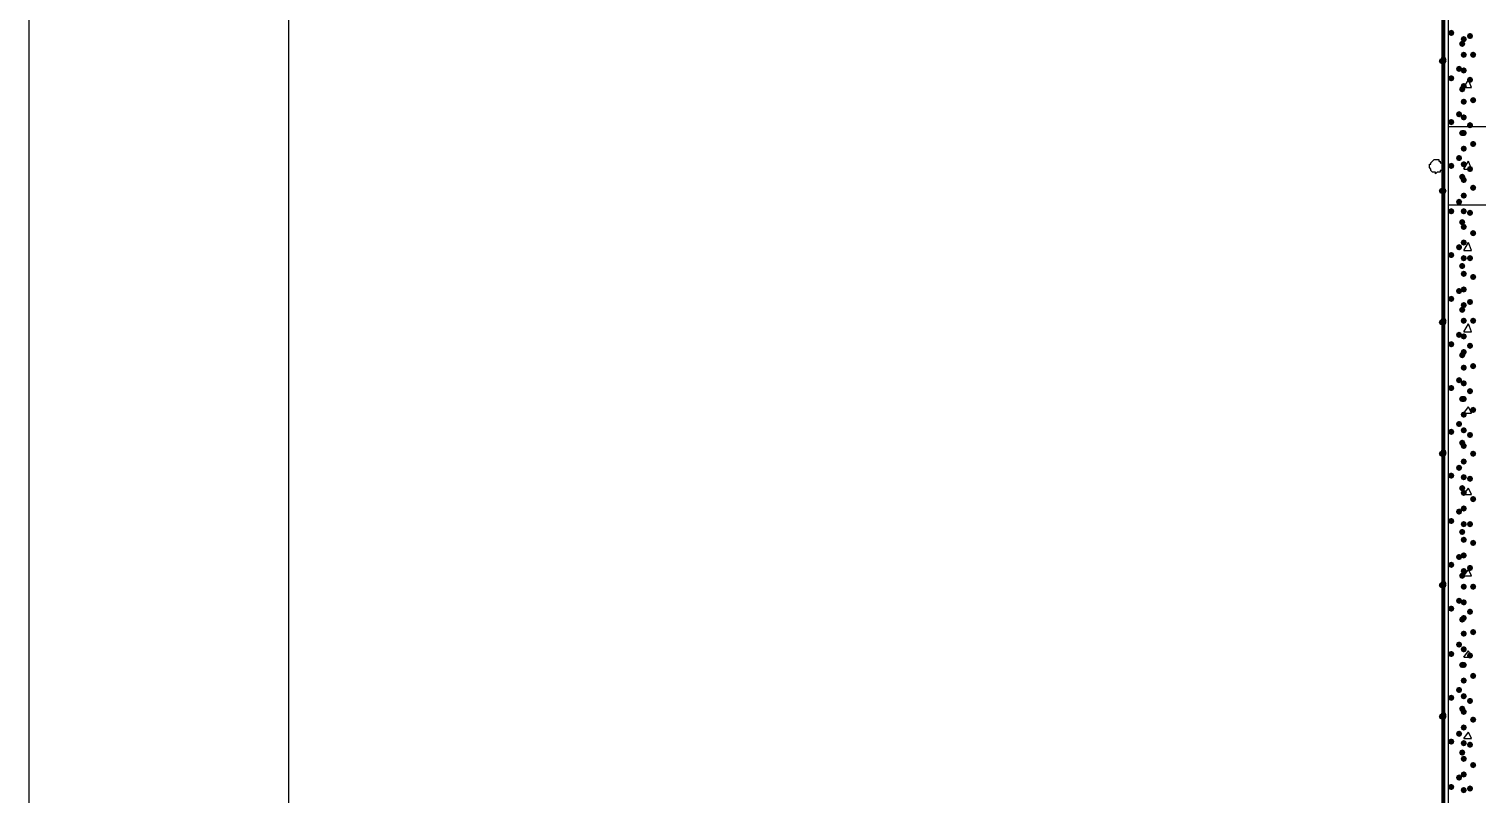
# Model space of a CAD drawing. Header units: millimetres. Extents: x 0 to 420, y 0 to 297.
# Drawn here: x 0.21 to 39.43, y 188.7 to 209.4 of the extents above; entities that cross this region are included whole.
import ezdxf

# ---------------------------------------------------------------- set-up
doc = ezdxf.new("R2010")
doc.units = ezdxf.units.MM
doc.layers.get('0').update_dxf_attribs({"linetype": 'CONTINUOUS'})

msp = doc.modelspace()

# ---------------------------------------------------------------- hatches: boundary and pattern name
at = {"true_color": 0x000007}
h = msp.add_hatch(color=0, dxfattribs=at)
h.paths.add_polyline_path([(38.565667, 228.049667), (38.523333, 228.049667), (38.565667, 84.455)], flags=0)
h.paths.add_polyline_path([(38.523333, 228.049667), (38.565667, 84.455), (38.523333, 84.455)], flags=0)
at = {"true_color": 0x000008}
for points in [[(38.819667, 209.296), (38.794796, 209.236204), (38.735, 209.211333), (38.675204, 209.236204), (38.650333, 209.296), (38.675204, 209.355796), (38.735, 209.380667), (38.794796, 209.355796)], [(39.116, 208.999667), (39.091129, 208.939871), (39.031333, 208.915), (38.971537, 208.939871), (38.946667, 208.999667), (38.971537, 209.059462), (39.031333, 209.084333), (39.091129, 209.059463)], [(39.158333, 209.126667), (39.133463, 209.066871), (39.073667, 209.042), (39.013871, 209.066871), (38.989, 209.126667), (39.013871, 209.186462), (39.073667, 209.211333), (39.133462, 209.186463)], [(39.327667, 209.211333), (39.302796, 209.151537), (39.243, 209.126667), (39.183204, 209.151537), (39.158333, 209.211333), (39.183204, 209.271129), (39.243, 209.296), (39.302796, 209.271129)], [(39.158333, 208.703333), (39.133463, 208.643537), (39.073667, 208.618667), (39.013871, 208.643537), (38.989, 208.703333), (39.013871, 208.763129), (39.073667, 208.788), (39.133462, 208.763129)], [(39.412333, 208.703333), (39.387463, 208.643537), (39.327667, 208.618667), (39.267871, 208.643537), (39.243, 208.703333), (39.267871, 208.763129), (39.327667, 208.788), (39.387462, 208.763129)], [(39.031333, 208.322333), (39.006462, 208.262537), (38.946667, 208.237667), (38.886871, 208.262537), (38.862, 208.322333), (38.886871, 208.382129), (38.946667, 208.407), (39.006462, 208.382129)], [(39.158333, 208.28), (39.133463, 208.220204), (39.073667, 208.195333), (39.013871, 208.220204), (38.989, 208.28), (39.013871, 208.339796), (39.073667, 208.364667), (39.133462, 208.339796)], [(38.819667, 208.068333), (38.794796, 208.008537), (38.735, 207.983667), (38.675204, 208.008537), (38.650333, 208.068333), (38.675204, 208.128129), (38.735, 208.153), (38.794796, 208.128129)], [(39.158333, 207.856667), (39.133463, 207.796871), (39.073667, 207.772), (39.013871, 207.796871), (38.989, 207.856667), (39.013871, 207.916462), (39.073667, 207.941333), (39.133462, 207.916463)], [(39.327667, 208.026), (39.302796, 207.966204), (39.243, 207.941333), (39.183204, 207.966204), (39.158333, 208.026), (39.183204, 208.085796), (39.243, 208.110667), (39.302796, 208.085796)], [(39.116, 207.772), (39.091129, 207.712204), (39.031333, 207.687333), (38.971537, 207.712204), (38.946667, 207.772), (38.971537, 207.831796), (39.031333, 207.856667), (39.091129, 207.831796)], [(39.158333, 207.433333), (39.133463, 207.373538), (39.073667, 207.348667), (39.013871, 207.373538), (38.989, 207.433333), (39.013871, 207.493129), (39.073667, 207.518), (39.133462, 207.493129)], [(39.412333, 207.475667), (39.387463, 207.415871), (39.327667, 207.391), (39.267871, 207.415871), (39.243, 207.475667), (39.267871, 207.535462), (39.327667, 207.560333), (39.387462, 207.535463)], [(39.031333, 207.094667), (39.006462, 207.034871), (38.946667, 207.01), (38.886871, 207.034871), (38.862, 207.094667), (38.886871, 207.154462), (38.946667, 207.179333), (39.006462, 207.154463)], [(39.158333, 207.01), (39.133463, 206.950204), (39.073667, 206.925333), (39.013871, 206.950204), (38.989, 207.01), (39.013871, 207.069796), (39.073667, 207.094667), (39.133462, 207.069796)], [(38.819667, 206.883), (38.794796, 206.823204), (38.735, 206.798333), (38.675204, 206.823204), (38.650333, 206.883), (38.675204, 206.942796), (38.735, 206.967667), (38.794796, 206.942796)], [(39.327667, 206.798333), (39.302796, 206.738537), (39.243, 206.713667), (39.183204, 206.738537), (39.158333, 206.798333), (39.183204, 206.858129), (39.243, 206.883), (39.302796, 206.858129)], [(38.819667, 204.47), (38.794796, 204.410204), (38.735, 204.385333), (38.675204, 204.410204), (38.650333, 204.47), (38.675204, 204.529796), (38.735, 204.554667), (38.794796, 204.529796)], [(39.158333, 204.47), (39.133463, 204.410204), (39.073667, 204.385333), (39.013871, 204.410204), (38.989, 204.47), (39.013871, 204.529796), (39.073667, 204.554667), (39.133462, 204.529796)], [(39.327667, 204.427667), (39.302796, 204.367871), (39.243, 204.343), (39.183204, 204.367871), (39.158333, 204.427667), (39.183204, 204.487462), (39.243, 204.512333), (39.302796, 204.487463)], [(39.116, 204.173667), (39.091129, 204.113871), (39.031333, 204.089), (38.971537, 204.113871), (38.946667, 204.173667), (38.971537, 204.233462), (39.031333, 204.258333), (39.091129, 204.233463)], [(39.158333, 204.046667), (39.133463, 203.986871), (39.073667, 203.962), (39.013871, 203.986871), (38.989, 204.046667), (39.013871, 204.106462), (39.073667, 204.131333), (39.133462, 204.106463)], [(39.412333, 203.877333), (39.387463, 203.817537), (39.327667, 203.792667), (39.267871, 203.817537), (39.243, 203.877333), (39.267871, 203.937129), (39.327667, 203.962), (39.387462, 203.937129)], [(39.031333, 203.496333), (39.006462, 203.436537), (38.946667, 203.411667), (38.886871, 203.436537), (38.862, 203.496333), (38.886871, 203.556129), (38.946667, 203.581), (39.006462, 203.556129)], [(39.158333, 203.623333), (39.133463, 203.563538), (39.073667, 203.538667), (39.013871, 203.563538), (38.989, 203.623333), (39.013871, 203.683129), (39.073667, 203.708), (39.133462, 203.683129)], [(38.819667, 203.284667), (38.794796, 203.224871), (38.735, 203.2), (38.675204, 203.224871), (38.650333, 203.284667), (38.675204, 203.344462), (38.735, 203.369333), (38.794796, 203.344463)], [(39.158333, 203.2), (39.133463, 203.140204), (39.073667, 203.115333), (39.013871, 203.140204), (38.989, 203.2), (39.013871, 203.259796), (39.073667, 203.284667), (39.133462, 203.259796)], [(39.327667, 203.2), (39.302796, 203.140204), (39.243, 203.115333), (39.183204, 203.140204), (39.158333, 203.2), (39.183204, 203.259796), (39.243, 203.284667), (39.302796, 203.259796)], [(39.116, 202.988333), (39.091129, 202.928537), (39.031333, 202.903667), (38.971537, 202.928537), (38.946667, 202.988333), (38.971537, 203.048129), (39.031333, 203.073), (39.091129, 203.048129)], [(39.158333, 202.776667), (39.133463, 202.716871), (39.073667, 202.692), (39.013871, 202.716871), (38.989, 202.776667), (39.013871, 202.836462), (39.073667, 202.861333), (39.133462, 202.836463)], [(39.031333, 202.311), (39.006462, 202.251204), (38.946667, 202.226333), (38.886871, 202.251204), (38.862, 202.311), (38.886871, 202.370796), (38.946667, 202.395667), (39.006462, 202.370796)], [(39.158333, 202.353333), (39.133463, 202.293537), (39.073667, 202.268667), (39.013871, 202.293537), (38.989, 202.353333), (39.013871, 202.413129), (39.073667, 202.438), (39.133462, 202.413129)], [(39.412333, 202.692), (39.387463, 202.632204), (39.327667, 202.607333), (39.267871, 202.632204), (39.243, 202.692), (39.267871, 202.751796), (39.327667, 202.776667), (39.387462, 202.751796)], [(38.819667, 202.099333), (38.794796, 202.039537), (38.735, 202.014667), (38.675204, 202.039537), (38.650333, 202.099333), (38.675204, 202.159129), (38.735, 202.184), (38.794796, 202.159129)], [(39.158333, 201.93), (39.133463, 201.870204), (39.073667, 201.845333), (39.013871, 201.870204), (38.989, 201.93), (39.013871, 201.989796), (39.073667, 202.014667), (39.133462, 201.989796)], [(39.327667, 202.014667), (39.302796, 201.954871), (39.243, 201.93), (39.183204, 201.954871), (39.158333, 202.014667), (39.183204, 202.074462), (39.243, 202.099333), (39.302796, 202.074463)], [(39.116, 201.803), (39.091129, 201.743204), (39.031333, 201.718333), (38.971537, 201.743204), (38.946667, 201.803), (38.971537, 201.862796), (39.031333, 201.887667), (39.091129, 201.862796)], [(39.031333, 201.125667), (39.006462, 201.065871), (38.946667, 201.041), (38.886871, 201.065871), (38.862, 201.125667), (38.886871, 201.185462), (38.946667, 201.210333), (39.006462, 201.185463)], [(39.158333, 201.506667), (39.133463, 201.446871), (39.073667, 201.422), (39.013871, 201.446871), (38.989, 201.506667), (39.013871, 201.566462), (39.073667, 201.591333), (39.133462, 201.566463)], [(39.412333, 201.506667), (39.387463, 201.446871), (39.327667, 201.422), (39.267871, 201.446871), (39.243, 201.506667), (39.267871, 201.566462), (39.327667, 201.591333), (39.387462, 201.566463)], [(38.819667, 200.871667), (38.794796, 200.811871), (38.735, 200.787), (38.675204, 200.811871), (38.650333, 200.871667), (38.675204, 200.931462), (38.735, 200.956333), (38.794796, 200.931463)], [(39.158333, 201.083333), (39.133463, 201.023537), (39.073667, 200.998667), (39.013871, 201.023537), (38.989, 201.083333), (39.013871, 201.143129), (39.073667, 201.168), (39.133462, 201.143129)], [(39.327667, 200.829333), (39.302796, 200.769537), (39.243, 200.744667), (39.183204, 200.769537), (39.158333, 200.829333), (39.183204, 200.889129), (39.243, 200.914), (39.302796, 200.889129)], [(39.116, 200.575333), (39.091129, 200.515537), (39.031333, 200.490667), (38.971537, 200.515537), (38.946667, 200.575333), (38.971537, 200.635129), (39.031333, 200.66), (39.091129, 200.635129)], [(39.158333, 200.66), (39.133463, 200.600204), (39.073667, 200.575333), (39.013871, 200.600204), (38.989, 200.66), (39.013871, 200.719796), (39.073667, 200.744667), (39.133462, 200.719796)], [(39.158333, 200.236667), (39.133463, 200.176871), (39.073667, 200.152), (39.013871, 200.176871), (38.989, 200.236667), (39.013871, 200.296462), (39.073667, 200.321333), (39.133462, 200.296463)], [(39.412333, 200.279), (39.387463, 200.219204), (39.327667, 200.194333), (39.267871, 200.219204), (39.243, 200.279), (39.267871, 200.338796), (39.327667, 200.363667), (39.387462, 200.338796)], [(38.819667, 199.686333), (38.794796, 199.626537), (38.735, 199.601667), (38.675204, 199.626537), (38.650333, 199.686333), (38.675204, 199.746129), (38.735, 199.771), (38.794796, 199.746129)], [(39.031333, 199.898), (39.006462, 199.838204), (38.946667, 199.813333), (38.886871, 199.838204), (38.862, 199.898), (38.886871, 199.957796), (38.946667, 199.982667), (39.006462, 199.957796)], [(39.158333, 199.813333), (39.133463, 199.753537), (39.073667, 199.728667), (39.013871, 199.753537), (38.989, 199.813333), (39.013871, 199.873129), (39.073667, 199.898), (39.133462, 199.873129)], [(39.327667, 199.601667), (39.302796, 199.541871), (39.243, 199.517), (39.183204, 199.541871), (39.158333, 199.601667), (39.183204, 199.661462), (39.243, 199.686333), (39.302796, 199.661463)], [(39.116, 199.39), (39.091129, 199.330204), (39.031333, 199.305333), (38.971537, 199.330204), (38.946667, 199.39), (38.971537, 199.449796), (39.031333, 199.474667), (39.091129, 199.449796)], [(39.158333, 199.39), (39.133463, 199.330204), (39.073667, 199.305333), (39.013871, 199.330204), (38.989, 199.39), (39.013871, 199.449796), (39.073667, 199.474667), (39.133462, 199.449796)], [(39.158333, 198.966667), (39.133463, 198.906871), (39.073667, 198.882), (39.013871, 198.906871), (38.989, 198.966667), (39.013871, 199.026462), (39.073667, 199.051333), (39.133462, 199.026463)], [(39.412333, 199.093667), (39.387463, 199.033871), (39.327667, 199.009), (39.267871, 199.033871), (39.243, 199.093667), (39.267871, 199.153462), (39.327667, 199.178333), (39.387462, 199.153463)], [(38.819667, 198.501), (38.794796, 198.441204), (38.735, 198.416333), (38.675204, 198.441204), (38.650333, 198.501), (38.675204, 198.560796), (38.735, 198.585667), (38.794796, 198.560796)], [(39.031333, 198.712667), (39.006462, 198.652871), (38.946667, 198.628), (38.886871, 198.652871), (38.862, 198.712667), (38.886871, 198.772462), (38.946667, 198.797333), (39.006462, 198.772463)], [(39.158333, 198.543333), (39.133463, 198.483537), (39.073667, 198.458667), (39.013871, 198.483537), (38.989, 198.543333), (39.013871, 198.603129), (39.073667, 198.628), (39.133462, 198.603129)], [(39.327667, 198.416333), (39.302796, 198.356537), (39.243, 198.331667), (39.183204, 198.356537), (39.158333, 198.416333), (39.183204, 198.476129), (39.243, 198.501), (39.302796, 198.476129)], [(39.116, 198.204667), (39.091129, 198.144871), (39.031333, 198.12), (38.971537, 198.144871), (38.946667, 198.204667), (38.971537, 198.264462), (39.031333, 198.289333), (39.091129, 198.264463)], [(39.158333, 198.12), (39.133463, 198.060204), (39.073667, 198.035333), (39.013871, 198.060204), (38.989, 198.12), (39.013871, 198.179796), (39.073667, 198.204667), (39.133462, 198.179796)], [(39.158333, 197.696667), (39.133463, 197.636871), (39.073667, 197.612), (39.013871, 197.636871), (38.989, 197.696667), (39.013871, 197.756462), (39.073667, 197.781333), (39.133462, 197.756463)], [(39.412333, 197.908333), (39.387463, 197.848537), (39.327667, 197.823667), (39.267871, 197.848537), (39.243, 197.908333), (39.267871, 197.968129), (39.327667, 197.993), (39.387462, 197.968129)], [(38.819667, 197.315667), (38.794796, 197.255871), (38.735, 197.231), (38.675204, 197.255871), (38.650333, 197.315667), (38.675204, 197.375462), (38.735, 197.400333), (38.794796, 197.375463)], [(39.031333, 197.527333), (39.006462, 197.467537), (38.946667, 197.442667), (38.886871, 197.467537), (38.862, 197.527333), (38.886871, 197.587129), (38.946667, 197.612), (39.006462, 197.587129)], [(39.158333, 197.273333), (39.133463, 197.213537), (39.073667, 197.188667), (39.013871, 197.213537), (38.989, 197.273333), (39.013871, 197.333129), (39.073667, 197.358), (39.133462, 197.333129)], [(39.327667, 197.231), (39.302796, 197.171204), (39.243, 197.146333), (39.183204, 197.171204), (39.158333, 197.231), (39.183204, 197.290796), (39.243, 197.315667), (39.302796, 197.290796)], [(39.116, 196.977), (39.091129, 196.917204), (39.031333, 196.892333), (38.971537, 196.917204), (38.946667, 196.977), (38.971537, 197.036796), (39.031333, 197.061667), (39.091129, 197.036796)], [(39.158333, 196.85), (39.133463, 196.790204), (39.073667, 196.765333), (39.013871, 196.790204), (38.989, 196.85), (39.013871, 196.909796), (39.073667, 196.934667), (39.133462, 196.909796)], [(39.158333, 196.426667), (39.133463, 196.366871), (39.073667, 196.342), (39.013871, 196.366871), (38.989, 196.426667), (39.013871, 196.486462), (39.073667, 196.511333), (39.133462, 196.486463)], [(39.412333, 196.680667), (39.387463, 196.620871), (39.327667, 196.596), (39.267871, 196.620871), (39.243, 196.680667), (39.267871, 196.740462), (39.327667, 196.765333), (39.387462, 196.740463)], [(38.819667, 196.088), (38.794796, 196.028204), (38.735, 196.003333), (38.675204, 196.028204), (38.650333, 196.088), (38.675204, 196.147796), (38.735, 196.172667), (38.794796, 196.147796)], [(39.031333, 196.342), (39.006462, 196.282204), (38.946667, 196.257333), (38.886871, 196.282204), (38.862, 196.342), (38.886871, 196.401796), (38.946667, 196.426667), (39.006462, 196.401796)], [(39.116, 195.791667), (39.091129, 195.731871), (39.031333, 195.707), (38.971537, 195.731871), (38.946667, 195.791667), (38.971537, 195.851462), (39.031333, 195.876333), (39.091129, 195.851463)], [(39.158333, 196.003333), (39.133463, 195.943537), (39.073667, 195.918667), (39.013871, 195.943537), (38.989, 196.003333), (39.013871, 196.063129), (39.073667, 196.088), (39.133462, 196.063129)], [(39.327667, 196.003333), (39.302796, 195.943537), (39.243, 195.918667), (39.183204, 195.943537), (39.158333, 196.003333), (39.183204, 196.063129), (39.243, 196.088), (39.302796, 196.063129)], [(39.158333, 195.58), (39.133463, 195.520204), (39.073667, 195.495333), (39.013871, 195.520204), (38.989, 195.58), (39.013871, 195.639796), (39.073667, 195.664667), (39.133462, 195.639796)], [(39.412333, 195.495333), (39.387463, 195.435537), (39.327667, 195.410667), (39.267871, 195.435537), (39.243, 195.495333), (39.267871, 195.555129), (39.327667, 195.58), (39.387462, 195.555129)], [(38.819667, 194.902667), (38.794796, 194.842871), (38.735, 194.818), (38.675204, 194.842871), (38.650333, 194.902667), (38.675204, 194.962462), (38.735, 194.987333), (38.794796, 194.962463)], [(39.031333, 195.114333), (39.006462, 195.054537), (38.946667, 195.029667), (38.886871, 195.054537), (38.862, 195.114333), (38.886871, 195.174129), (38.946667, 195.199), (39.006462, 195.174129)], [(39.158333, 195.156667), (39.133463, 195.096871), (39.073667, 195.072), (39.013871, 195.096871), (38.989, 195.156667), (39.013871, 195.216462), (39.073667, 195.241333), (39.133462, 195.216463)], [(39.116, 194.606333), (39.091129, 194.546537), (39.031333, 194.521667), (38.971537, 194.546537), (38.946667, 194.606333), (38.971537, 194.666129), (39.031333, 194.691), (39.091129, 194.666129)], [(39.158333, 194.733333), (39.133463, 194.673537), (39.073667, 194.648667), (39.013871, 194.673537), (38.989, 194.733333), (39.013871, 194.793129), (39.073667, 194.818), (39.133462, 194.793129)], [(39.327667, 194.818), (39.302796, 194.758204), (39.243, 194.733333), (39.183204, 194.758204), (39.158333, 194.818), (39.183204, 194.877796), (39.243, 194.902667), (39.302796, 194.877796)], [(39.158333, 194.31), (39.133463, 194.250204), (39.073667, 194.225333), (39.013871, 194.250204), (38.989, 194.31), (39.013871, 194.369796), (39.073667, 194.394667), (39.133462, 194.369796)], [(39.412333, 194.31), (39.387463, 194.250204), (39.327667, 194.225333), (39.267871, 194.250204), (39.243, 194.31), (39.267871, 194.369796), (39.327667, 194.394667), (39.387462, 194.369796)], [(38.819667, 193.717333), (38.794796, 193.657537), (38.735, 193.632667), (38.675204, 193.657537), (38.650333, 193.717333), (38.675204, 193.777129), (38.735, 193.802), (38.794796, 193.777129)], [(39.031333, 193.929), (39.006462, 193.869204), (38.946667, 193.844333), (38.886871, 193.869204), (38.862, 193.929), (38.886871, 193.988796), (38.946667, 194.013667), (39.006462, 193.988796)], [(39.158333, 193.886667), (39.133463, 193.826871), (39.073667, 193.802), (39.013871, 193.826871), (38.989, 193.886667), (39.013871, 193.946462), (39.073667, 193.971333), (39.133462, 193.946463)], [(39.116, 193.421), (39.091129, 193.361204), (39.031333, 193.336333), (38.971537, 193.361204), (38.946667, 193.421), (38.971537, 193.480796), (39.031333, 193.505667), (39.091129, 193.480796)], [(39.158333, 193.463333), (39.133463, 193.403537), (39.073667, 193.378667), (39.013871, 193.403537), (38.989, 193.463333), (39.013871, 193.523129), (39.073667, 193.548), (39.133462, 193.523129)], [(39.327667, 193.632667), (39.302796, 193.572871), (39.243, 193.548), (39.183204, 193.572871), (39.158333, 193.632667), (39.183204, 193.692462), (39.243, 193.717333), (39.302796, 193.692463)], [(39.158333, 193.04), (39.133463, 192.980204), (39.073667, 192.955333), (39.013871, 192.980204), (38.989, 193.04), (39.013871, 193.099796), (39.073667, 193.124667), (39.133462, 193.099796)], [(39.412333, 193.082333), (39.387463, 193.022537), (39.327667, 192.997667), (39.267871, 193.022537), (39.243, 193.082333), (39.267871, 193.142129), (39.327667, 193.167), (39.387462, 193.142129)], [(39.031333, 192.743667), (39.006462, 192.683871), (38.946667, 192.659), (38.886871, 192.683871), (38.862, 192.743667), (38.886871, 192.803462), (38.946667, 192.828333), (39.006462, 192.803463)], [(39.158333, 192.616667), (39.133463, 192.556871), (39.073667, 192.532), (39.013871, 192.556871), (38.989, 192.616667), (39.013871, 192.676462), (39.073667, 192.701333), (39.133462, 192.676463)], [(38.819667, 192.489667), (38.794796, 192.429871), (38.735, 192.405), (38.675204, 192.429871), (38.650333, 192.489667), (38.675204, 192.549462), (38.735, 192.574333), (38.794796, 192.549463)], [(39.116, 192.193333), (39.091129, 192.133537), (39.031333, 192.108667), (38.971537, 192.133537), (38.946667, 192.193333), (38.971537, 192.253129), (39.031333, 192.278), (39.091129, 192.253129)], [(39.158333, 192.193333), (39.133463, 192.133537), (39.073667, 192.108667), (39.013871, 192.133537), (38.989, 192.193333), (39.013871, 192.253129), (39.073667, 192.278), (39.133462, 192.253129)], [(39.327667, 192.447333), (39.302796, 192.387537), (39.243, 192.362667), (39.183204, 192.387537), (39.158333, 192.447333), (39.183204, 192.507129), (39.243, 192.532), (39.302796, 192.507129)], [(39.158333, 191.77), (39.133463, 191.710204), (39.073667, 191.685333), (39.013871, 191.710204), (38.989, 191.77), (39.013871, 191.829796), (39.073667, 191.854667), (39.133462, 191.829796)], [(39.412333, 191.897), (39.387463, 191.837204), (39.327667, 191.812333), (39.267871, 191.837204), (39.243, 191.897), (39.267871, 191.956796), (39.327667, 191.981667), (39.387462, 191.956796)], [(39.031333, 191.516), (39.006462, 191.456204), (38.946667, 191.431333), (38.886871, 191.456204), (38.862, 191.516), (38.886871, 191.575796), (38.946667, 191.600667), (39.006462, 191.575796)], [(39.158333, 191.346667), (39.133463, 191.286871), (39.073667, 191.262), (39.013871, 191.286871), (38.989, 191.346667), (39.013871, 191.406462), (39.073667, 191.431333), (39.133462, 191.406463)], [(38.819667, 191.304333), (38.794796, 191.244537), (38.735, 191.219667), (38.675204, 191.244537), (38.650333, 191.304333), (38.675204, 191.364129), (38.735, 191.389), (38.794796, 191.364129)], [(39.116, 191.008), (39.091129, 190.948204), (39.031333, 190.923333), (38.971537, 190.948204), (38.946667, 191.008), (38.971537, 191.067796), (39.031333, 191.092667), (39.091129, 191.067796)], [(39.327667, 191.219667), (39.302796, 191.159871), (39.243, 191.135), (39.183204, 191.159871), (39.158333, 191.219667), (39.183204, 191.279462), (39.243, 191.304333), (39.302796, 191.279463)], [(39.158333, 190.923333), (39.133463, 190.863537), (39.073667, 190.838667), (39.013871, 190.863537), (38.989, 190.923333), (39.013871, 190.983129), (39.073667, 191.008), (39.133462, 190.983129)], [(39.412333, 190.711667), (39.387463, 190.651871), (39.327667, 190.627), (39.267871, 190.651871), (39.243, 190.711667), (39.267871, 190.771462), (39.327667, 190.796333), (39.387462, 190.771463)], [(39.031333, 190.330667), (39.006462, 190.270871), (38.946667, 190.246), (38.886871, 190.270871), (38.862, 190.330667), (38.886871, 190.390462), (38.946667, 190.415333), (39.006462, 190.390463)], [(39.158333, 190.5), (39.133463, 190.440204), (39.073667, 190.415333), (39.013871, 190.440204), (38.989, 190.5), (39.013871, 190.559796), (39.073667, 190.584667), (39.133462, 190.559796)], [(38.819667, 190.119), (38.794796, 190.059204), (38.735, 190.034333), (38.675204, 190.059204), (38.650333, 190.119), (38.675204, 190.178796), (38.735, 190.203667), (38.794796, 190.178796)], [(39.116, 189.822667), (39.091129, 189.762871), (39.031333, 189.738), (38.971537, 189.762871), (38.946667, 189.822667), (38.971537, 189.882462), (39.031333, 189.907333), (39.091129, 189.882463)], [(39.158333, 190.076667), (39.133463, 190.016871), (39.073667, 189.992), (39.013871, 190.016871), (38.989, 190.076667), (39.013871, 190.136462), (39.073667, 190.161333), (39.133462, 190.136463)], [(39.327667, 190.034333), (39.302796, 189.974538), (39.243, 189.949667), (39.183204, 189.974538), (39.158333, 190.034333), (39.183204, 190.094129), (39.243, 190.119), (39.302796, 190.094129)], [(39.158333, 189.653333), (39.133463, 189.593537), (39.073667, 189.568667), (39.013871, 189.593537), (38.989, 189.653333), (39.013871, 189.713129), (39.073667, 189.738), (39.133462, 189.713129)], [(39.412333, 189.484), (39.387463, 189.424204), (39.327667, 189.399333), (39.267871, 189.424204), (39.243, 189.484), (39.267871, 189.543796), (39.327667, 189.568667), (39.387462, 189.543796)], [(39.031333, 189.145333), (39.006462, 189.085537), (38.946667, 189.060667), (38.886871, 189.085537), (38.862, 189.145333), (38.886871, 189.205129), (38.946667, 189.23), (39.006462, 189.205129)], [(39.158333, 189.23), (39.133463, 189.170204), (39.073667, 189.145333), (39.013871, 189.170204), (38.989, 189.23), (39.013871, 189.289796), (39.073667, 189.314667), (39.133462, 189.289796)], [(38.819667, 188.891333), (38.794796, 188.831537), (38.735, 188.806667), (38.675204, 188.831537), (38.650333, 188.891333), (38.675204, 188.951129), (38.735, 188.976), (38.794796, 188.951129)], [(39.158333, 188.806667), (39.133463, 188.746871), (39.073667, 188.722), (39.013871, 188.746871), (38.989, 188.806667), (39.013871, 188.866462), (39.073667, 188.891333), (39.133462, 188.866463)], [(39.327667, 188.849), (39.302796, 188.789204), (39.243, 188.764333), (39.183204, 188.789204), (39.158333, 188.849), (39.183204, 188.908796), (39.243, 188.933667), (39.302796, 188.908796)]]:
    msp.add_hatch(color=0, dxfattribs=at).paths.add_polyline_path(points, flags=0)
at = {"true_color": 0x0000fe}
for points in [[(38.608, 208.576333), (38.583129, 208.516537), (38.523333, 208.491667), (38.463538, 208.516537), (38.438667, 208.576333), (38.463537, 208.636129), (38.523333, 208.661), (38.583129, 208.636129)], [(38.608, 208.576333), (38.583129, 208.516537), (38.523333, 208.491667), (38.463538, 208.516537), (38.438667, 208.576333), (38.463537, 208.636129), (38.523333, 208.661), (38.583129, 208.636129)], [(38.565667, 208.534), (38.540796, 208.474204), (38.481, 208.449333), (38.421204, 208.474204), (38.396333, 208.534), (38.421204, 208.593796), (38.481, 208.618667), (38.540796, 208.593796)], [(38.608, 208.534), (38.583129, 208.474204), (38.523333, 208.449333), (38.463538, 208.474204), (38.438667, 208.534), (38.463537, 208.593796), (38.523333, 208.618667), (38.583129, 208.593796)], [(38.565667, 205.020333), (38.540796, 204.960537), (38.481, 204.935667), (38.421204, 204.960537), (38.396333, 205.020333), (38.421204, 205.080129), (38.481, 205.105), (38.540796, 205.080129)], [(38.608, 205.020333), (38.583129, 204.960537), (38.523333, 204.935667), (38.463538, 204.960537), (38.438667, 205.020333), (38.463537, 205.080129), (38.523333, 205.105), (38.583129, 205.080129)], [(38.608, 205.020333), (38.583129, 204.960537), (38.523333, 204.935667), (38.463538, 204.960537), (38.438667, 205.020333), (38.463537, 205.080129), (38.523333, 205.105), (38.583129, 205.080129)], [(38.608, 205.020333), (38.583129, 204.960537), (38.523333, 204.935667), (38.463538, 204.960537), (38.438667, 205.020333), (38.463537, 205.080129), (38.523333, 205.105), (38.583129, 205.080129)], [(38.565667, 201.464333), (38.540796, 201.404538), (38.481, 201.379667), (38.421204, 201.404538), (38.396333, 201.464333), (38.421204, 201.524129), (38.481, 201.549), (38.540796, 201.524129)], [(38.608, 201.506667), (38.583129, 201.446871), (38.523333, 201.422), (38.463538, 201.446871), (38.438667, 201.506667), (38.463537, 201.566462), (38.523333, 201.591333), (38.583129, 201.566463)], [(38.608, 201.464333), (38.583129, 201.404538), (38.523333, 201.379667), (38.463538, 201.404538), (38.438667, 201.464333), (38.463537, 201.524129), (38.523333, 201.549), (38.583129, 201.524129)], [(38.608, 201.464333), (38.583129, 201.404538), (38.523333, 201.379667), (38.463538, 201.404538), (38.438667, 201.464333), (38.463537, 201.524129), (38.523333, 201.549), (38.583129, 201.524129)], [(38.565667, 197.908333), (38.540796, 197.848537), (38.481, 197.823667), (38.421204, 197.848537), (38.396333, 197.908333), (38.421204, 197.968129), (38.481, 197.993), (38.540796, 197.968129)], [(38.608, 197.950667), (38.583129, 197.890871), (38.523333, 197.866), (38.463538, 197.890871), (38.438667, 197.950667), (38.463537, 198.010462), (38.523333, 198.035333), (38.583129, 198.010463)], [(38.608, 197.908333), (38.583129, 197.848537), (38.523333, 197.823667), (38.463538, 197.848537), (38.438667, 197.908333), (38.463537, 197.968129), (38.523333, 197.993), (38.583129, 197.968129)], [(38.608, 197.908333), (38.583129, 197.848537), (38.523333, 197.823667), (38.463538, 197.848537), (38.438667, 197.908333), (38.463537, 197.968129), (38.523333, 197.993), (38.583129, 197.968129)], [(38.565667, 194.352333), (38.540796, 194.292537), (38.481, 194.267667), (38.421204, 194.292537), (38.396333, 194.352333), (38.421204, 194.412129), (38.481, 194.437), (38.540796, 194.412129)], [(38.608, 194.394667), (38.583129, 194.334871), (38.523333, 194.31), (38.463538, 194.334871), (38.438667, 194.394667), (38.463537, 194.454462), (38.523333, 194.479333), (38.583129, 194.454463)], [(38.608, 194.352333), (38.583129, 194.292537), (38.523333, 194.267667), (38.463538, 194.292537), (38.438667, 194.352333), (38.463537, 194.412129), (38.523333, 194.437), (38.583129, 194.412129)], [(38.608, 194.352333), (38.583129, 194.292537), (38.523333, 194.267667), (38.463538, 194.292537), (38.438667, 194.352333), (38.463537, 194.412129), (38.523333, 194.437), (38.583129, 194.412129)], [(38.565667, 190.796333), (38.540796, 190.736537), (38.481, 190.711667), (38.421204, 190.736537), (38.396333, 190.796333), (38.421204, 190.856129), (38.481, 190.881), (38.540796, 190.856129)], [(38.608, 190.838667), (38.583129, 190.778871), (38.523333, 190.754), (38.463538, 190.778871), (38.438667, 190.838667), (38.463537, 190.898462), (38.523333, 190.923333), (38.583129, 190.898463)], [(38.608, 190.838667), (38.583129, 190.778871), (38.523333, 190.754), (38.463538, 190.778871), (38.438667, 190.838667), (38.463537, 190.898462), (38.523333, 190.923333), (38.583129, 190.898463)], [(38.608, 190.796333), (38.583129, 190.736537), (38.523333, 190.711667), (38.463538, 190.736537), (38.438667, 190.796333), (38.463537, 190.856129), (38.523333, 190.881), (38.583129, 190.856129)]]:
    msp.add_hatch(color=0, dxfattribs=at).paths.add_polyline_path(points, flags=0)
at = {"true_color": 0x000007}
for points in [[(39.116, 206.586667), (39.091129, 206.526871), (39.031333, 206.502), (38.971537, 206.526871), (38.946667, 206.586667), (38.971537, 206.646462), (39.031333, 206.671333), (39.091129, 206.646463)], [(39.158333, 206.586667), (39.133463, 206.526871), (39.073667, 206.502), (39.013871, 206.526871), (38.989, 206.586667), (39.013871, 206.646462), (39.073667, 206.671333), (39.133462, 206.646463)], [(39.412333, 206.290333), (39.387463, 206.230537), (39.327667, 206.205667), (39.267871, 206.230537), (39.243, 206.290333), (39.267871, 206.350129), (39.327667, 206.375), (39.387462, 206.350129)], [(39.031333, 205.909333), (39.006462, 205.849538), (38.946667, 205.824667), (38.886871, 205.849538), (38.862, 205.909333), (38.886871, 205.969129), (38.946667, 205.994), (39.006462, 205.969129)], [(39.158333, 206.163333), (39.133463, 206.103537), (39.073667, 206.078667), (39.013871, 206.103537), (38.989, 206.163333), (39.013871, 206.223129), (39.073667, 206.248), (39.133462, 206.223129)], [(38.819667, 205.697667), (38.794796, 205.637871), (38.735, 205.613), (38.675204, 205.637871), (38.650333, 205.697667), (38.675204, 205.757462), (38.735, 205.782333), (38.794796, 205.757463)], [(39.158333, 205.74), (39.133463, 205.680204), (39.073667, 205.655333), (39.013871, 205.680204), (38.989, 205.74), (39.013871, 205.799796), (39.073667, 205.824667), (39.133462, 205.799796)], [(39.327667, 205.613), (39.302796, 205.553204), (39.243, 205.528333), (39.183204, 205.553204), (39.158333, 205.613), (39.183204, 205.672796), (39.243, 205.697667), (39.302796, 205.672796)], [(39.116, 205.401333), (39.091129, 205.341537), (39.031333, 205.316667), (38.971537, 205.341537), (38.946667, 205.401333), (38.971537, 205.461129), (39.031333, 205.486), (39.091129, 205.461129)], [(39.158333, 205.316667), (39.133463, 205.256871), (39.073667, 205.232), (39.013871, 205.256871), (38.989, 205.316667), (39.013871, 205.376462), (39.073667, 205.401333), (39.133462, 205.376463)], [(39.412333, 205.105), (39.387463, 205.045204), (39.327667, 205.020333), (39.267871, 205.045204), (39.243, 205.105), (39.267871, 205.164796), (39.327667, 205.189667), (39.387462, 205.164796)], [(39.031333, 204.724), (39.006462, 204.664204), (38.946667, 204.639333), (38.886871, 204.664204), (38.862, 204.724), (38.886871, 204.783796), (38.946667, 204.808667), (39.006462, 204.783796)], [(39.158333, 204.893333), (39.133463, 204.833537), (39.073667, 204.808667), (39.013871, 204.833537), (38.989, 204.893333), (39.013871, 204.953129), (39.073667, 204.978), (39.133462, 204.953129)]]:
    msp.add_hatch(color=0, dxfattribs=at).paths.add_polyline_path(points, flags=0)

# ---------------------------------------------------------------- linework, layer by layer
at = {"color": 0, "true_color": 0x000007}
for points in [[(0.211667, 0), (420.073667, 0), (420.073667, 296.926), (0.211667, 296.926)], [(7.239, 1.735667), (418.338, 1.735667), (418.338, 295.190333), (7.239, 295.190333)], [(38.481, 84.412667), (38.523333, 84.412667), (38.523333, 228.049667)], [(38.523333, 84.412667), (38.523333, 228.049667)], [(38.565667, 228.049667), (38.523333, 228.049667), (38.565667, 84.455)], [(38.523333, 228.049667), (38.565667, 84.455), (38.523333, 84.455)], [(38.650333, 206.756), (38.650333, 204.639333), (40.767, 204.639333), (40.767, 206.756)], [(38.311667, 205.867), (38.354, 205.867), (38.396333, 205.867), (38.396333, 205.824667), (38.438667, 205.824667), (38.438667, 205.782333), (38.481, 205.782333), (38.481, 205.74), (38.523333, 205.697667), (38.523333, 205.655333), (38.481, 205.655333), (38.481, 205.613), (38.481, 205.570667), (38.438667, 205.570667), (38.438667, 205.528333), (38.396333, 205.528333), (38.354, 205.528333), (38.311667, 205.486), (38.311667, 205.528333), (38.269333, 205.528333), (38.227, 205.528333), (38.184667, 205.570667), (38.184667, 205.613), (38.142333, 205.655333), (38.142333, 205.697667), (38.142333, 205.74), (38.184667, 205.74), (38.184667, 205.782333), (38.227, 205.824667), (38.269333, 205.867)]]:
    msp.add_lwpolyline(points, close=True, dxfattribs=at)
for points in [[(38.481, 228.049667), (38.481, 84.412667)], [(38.523333, 84.412667), (38.523333, 228.049667)], [(38.523333, 228.049667), (38.523333, 84.455), (38.523333, 84.412667)], [(38.565667, 84.455), (38.565667, 228.049667)], [(38.650333, 225.806), (38.650333, 206.756)], [(39.073667, 205.613), (39.200667, 205.824667)], [(39.073667, 205.613), (39.285333, 205.613)], [(39.285333, 205.613), (39.200667, 205.824667)], [(38.650333, 204.639333), (38.650333, 185.547)]]:
    msp.add_lwpolyline(points, dxfattribs=at)
at = {"color": 0, "true_color": 0x000008}
for points in [[(39.073667, 207.814333), (39.200667, 208.026)], [(39.285333, 207.814333), (39.200667, 208.026)], [(39.073667, 207.814333), (39.285333, 207.814333)], [(39.073667, 203.411667), (39.200667, 203.623333)], [(39.285333, 203.411667), (39.200667, 203.623333)], [(39.073667, 203.411667), (39.285333, 203.411667)], [(39.073667, 201.210333), (39.200667, 201.422)], [(39.073667, 201.210333), (39.285333, 201.210333)], [(39.285333, 201.210333), (39.200667, 201.422)], [(39.073667, 199.009), (39.200667, 199.178333)], [(39.073667, 199.009), (39.285333, 199.009)], [(39.285333, 199.009), (39.200667, 199.178333)], [(39.073667, 196.807667), (39.200667, 196.977)], [(39.285333, 196.807667), (39.200667, 196.977)], [(39.073667, 196.807667), (39.285333, 196.807667)], [(39.073667, 194.606333), (39.200667, 194.775667)], [(39.073667, 194.606333), (39.285333, 194.606333)], [(39.285333, 194.606333), (39.200667, 194.775667)], [(39.073667, 192.405), (39.200667, 192.574333)], [(39.073667, 192.405), (39.285333, 192.405)], [(39.285333, 192.405), (39.200667, 192.574333)], [(39.073667, 190.203667), (39.200667, 190.373)], [(39.285333, 190.203667), (39.200667, 190.373)], [(39.073667, 190.203667), (39.285333, 190.203667)]]:
    msp.add_lwpolyline(points, dxfattribs=at)

doc.saveas('drawing.dxf')
